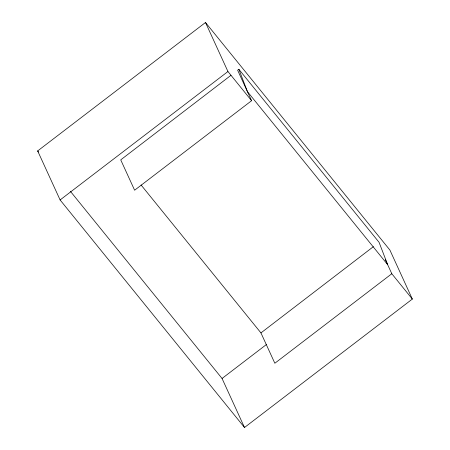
<?xml version="1.0" encoding="UTF-8"?>
<svg xmlns="http://www.w3.org/2000/svg" width="450" height="450" viewBox="0 0 450 450"><rect width="100%" height="100%" fill="white"/><g stroke="black" fill="none" stroke-linecap="round" stroke-linejoin="round"><path stroke-width="0.67" d="M37.665 150.93L205.498 22.5L389.891 250.048L412.335 299.07L244.502 427.5L60.109 199.952L37.665 150.93L38.548 152.021M60.109 199.952L227.942 71.528L205.498 22.5M238.843 69.278L247.444 91.648L387.664 264.684L379.063 242.314L238.843 69.278L237.628 70.211L251.589 100.704L134.618 190.215L120.729 159.874L230.946 75.33M385.352 259.639L391.809 273.741L274.838 363.246L260.949 332.91L373.393 246.662M244.502 427.5L222.058 378.473L266.664 344.34M227.942 71.528L251.589 100.704M391.809 273.741L412.335 299.07M141.075 184.984L260.949 332.91M70.386 191.306L222.058 378.473"/></g></svg>
